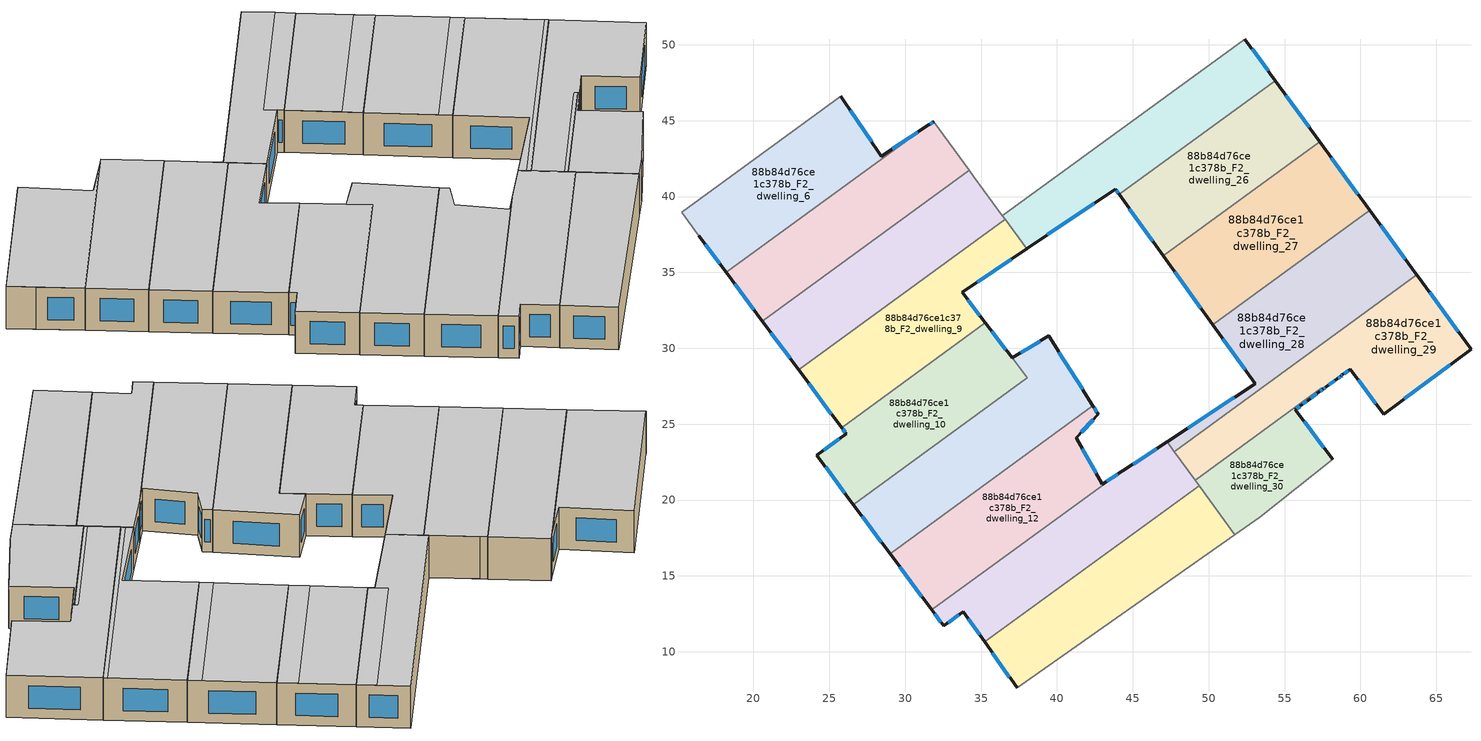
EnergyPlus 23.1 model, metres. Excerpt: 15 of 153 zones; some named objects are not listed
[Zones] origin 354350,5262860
88b84d76ce1c378b_F2_dwelling_10
 floor to 88b84d76ce1c378b_F1_dwelling_10 (EU_floor_Construction): 37.05,29.37 38.05,28.05 26.59,19.71 24.19,22.94 26.12,24.36 25.81,24.77 35.29,31.67 z6
 wall outside (EU_wall_Construction): 25.81,24.77 26.12,24.36 24.19,22.94 26.59,19.71 / 37.04,29.37 35.29,31.67 z6:9
 wall to 88b84d76ce1c378b_F2_dwelling_9 (EU_wall_Construction): 35.29,31.67 25.81,24.77 z6:9
 wall to 88b84d76ce1c378b_F2_dwelling_11 (EU_wall_Construction): 26.59,19.71 38.05,28.05 37.05,29.37 z6:9
 window (EU_Window_Construction): 24.75,22.18 26.03,20.46 / 25.66,24.02 24.64,23.27 / 25.88,24.67 26.04,24.45 / 36.63,29.91 35.7,31.13 z6.7:8.3
 ceiling to 88b84d76ce1c378b_F3_dwelling_10 (EU_floor_Construction): 38.05,28.05 37.05,29.37 35.29,31.67 25.81,24.77 26.12,24.36 24.19,22.94 26.59,19.71 z9
88b84d76ce1c378b_F2_dwelling_11
 floor to 88b84d76ce1c378b_F1_dwelling_11 (EU_floor_Construction): 39.45,30.82 42.37,26.2 29,16.46 26.59,19.71 38.05,28.05 37.05,29.37 z6
 wall outside (EU_wall_Construction): 26.59,19.71 29,16.46 / 42.37,26.2 39.45,30.82 37.05,29.37 z6:9
 wall to 88b84d76ce1c378b_F2_dwelling_12 (EU_wall_Construction): 29,16.46 42.37,26.2 z6:9
 window (EU_Window_Construction): 27.16,18.94 28.44,17.23 / 38.88,30.48 37.61,29.71 / 41.69,27.29 40.13,29.74 z6.7:8.3
 ceiling to 88b84d76ce1c378b_F3_dwelling_11 (EU_floor_Construction): 42.37,26.2 39.45,30.82 37.05,29.37 38.05,28.05 26.59,19.71 29,16.46 z9
88b84d76ce1c378b_F2_dwelling_12
 floor to 88b84d76ce1c378b_F1_dwelling_12 (EU_floor_Construction): 42.72,25.66 41.26,24.09 42.98,21.04 44.33,21.92 31.75,12.76 29,16.46 42.37,26.2 z6
 wall outside (EU_wall_Construction): 44.33,21.92 42.98,21.04 41.26,24.09 42.72,25.66 42.37,26.2 / 29,16.46 31.75,12.76 z6:9
 wall to 88b84d76ce1c378b_F2_dwelling_13 (EU_wall_Construction): 31.75,12.76 44.33,21.92 z6:9
 window (EU_Window_Construction): 41.6,24.46 42.38,25.29 / 42.58,21.75 41.67,23.37 / 44.01,21.71 43.3,21.24 / 29.65,15.59 31.11,13.63 / 42.64,25.78 42.45,26.07 z6.7:8.3
 ceiling to 88b84d76ce1c378b_F3_dwelling_12 (EU_floor_Construction): 42.98,21.04 41.26,24.09 42.72,25.66 42.37,26.2 29,16.46 31.75,12.76 44.33,21.92 z9
88b84d76ce1c378b_F2_dwelling_13
 floor to 88b84d76ce1c378b_F1_dwelling_13 (EU_floor_Construction): 47.25,23.84 49.37,20.94 35.23,10.65 33.82,12.66 32.54,11.71 31.75,12.76 44.33,21.92 z6
 wall outside (EU_wall_Construction): 47.25,23.84 44.33,21.92 / 31.75,12.76 32.54,11.71 33.82,12.66 35.23,10.65 z6:9
 wall to 88b84d76ce1c378b_F2_dwelling_14 (EU_wall_Construction): 35.23,10.65 49.37,20.94 z6:9
 wall to 88b84d76ce1c378b_F2_dwelling_29 (EU_wall_Construction): 49.1,21.31 47.73,23.19 z6:9
 wall to 88b84d76ce1c378b_F2_dwelling_28 (EU_wall_Construction): 47.73,23.19 47.7,23.23 47.25,23.84 z6:9
 wall to 88b84d76ce1c378b_F2_dwelling_30 (EU_wall_Construction): 49.37,20.94 49.1,21.31 z6:9
 window (EU_Window_Construction): 46.56,23.39 45.01,22.37 / 34.15,12.19 34.9,11.12 / 32.84,11.93 33.52,12.43 / 31.94,12.52 32.35,11.96 z6.7:8.3
 ceiling to 88b84d76ce1c378b_F3_dwelling_13 (EU_floor_Construction): 49.37,20.94 47.25,23.84 44.33,21.92 31.75,12.76 32.54,11.71 33.82,12.66 35.23,10.65 z9
88b84d76ce1c378b_F2_dwelling_14
 floor to 88b84d76ce1c378b_F1_dwelling_14 (EU_floor_Construction): 49.37,20.94 51.72,17.71 37.37,7.62 35.23,10.65 z6
 wall outside (EU_wall_Construction): 35.23,10.65 37.37,7.62 z6:9
 wall adiabatic (EU_wall_Construction): 37.37,7.62 51.72,17.71 z6:9
 wall to 88b84d76ce1c378b_F2_dwelling_30 (EU_wall_Construction): 51.72,17.71 49.37,20.94 z6:9
 window (EU_Window_Construction): 35.74,9.94 36.87,8.33 z6.7:8.3
 ceiling to 88b84d76ce1c378b_F3_dwelling_14 (EU_floor_Construction): 51.72,17.71 49.37,20.94 35.23,10.65 37.37,7.62 z9
88b84d76ce1c378b_F2_dwelling_25
 floor to 88b84d76ce1c378b_F1_dwelling_25 (EU_floor_Construction): 52.39,50.38 54.39,47.63 44.1,40.13 43.84,40.5 38,36.55 36.41,38.74 z6
 wall outside (EU_wall_Construction): 54.39,47.63 52.39,50.38 / 38,36.55 43.84,40.5 44.1,40.13 z6:9
 wall to 88b84d76ce1c378b_F2_dwelling_24 (EU_wall_Construction): 52.39,50.38 36.41,38.74 z6:9
 wall to 88b84d76ce1c378b_F2_dwelling_26 (EU_wall_Construction): 44.1,40.13 54.39,47.63 z6:9
 wall to 88b84d76ce1c378b_F2_dwelling_9 (EU_wall_Construction): 36.58,38.49 38,36.55 z6:9
 wall to 88b84d76ce1c378b_F2_dwelling_8 (EU_wall_Construction): 36.41,38.74 36.58,38.49 z6:9
 window (EU_Window_Construction): 53.92,48.27 52.86,49.73 / 43.9,40.41 44.04,40.22 / 39.37,37.48 42.47,39.57 z6.7:8.3
 ceiling to 88b84d76ce1c378b_F3_dwelling_25 (EU_floor_Construction): 54.39,47.63 53.64,48.65 43.36,41.17 44.1,40.14 z9
 ceiling to 88b84d76ce1c378b_F3_dwelling_24 (EU_floor_Construction): 43.84,40.5 43.36,41.17 53.64,48.65 52.39,50.38 36.41,38.74 38,36.55 z9
88b84d76ce1c378b_F2_dwelling_26
 floor to 88b84d76ce1c378b_F1_dwelling_26 (EU_floor_Construction): 54.39,47.63 57.31,43.62 46.99,36.11 44.1,40.13 z6
 wall outside (EU_wall_Construction): 44.1,40.13 46.99,36.11 / 57.31,43.62 54.39,47.63 z6:9
 wall to 88b84d76ce1c378b_F2_dwelling_27 (EU_wall_Construction): 46.99,36.11 57.31,43.62 z6:9
 window (EU_Window_Construction): 44.78,39.19 46.31,37.05 / 56.62,44.56 55.07,46.69 z6.7:8.3
 ceiling to 88b84d76ce1c378b_F3_dwelling_26 (EU_floor_Construction): 57.31,43.62 56.53,44.69 46.22,37.18 46.99,36.11 z9
 ceiling to 88b84d76ce1c378b_F3_dwelling_25 (EU_floor_Construction): 56.53,44.69 54.39,47.63 44.1,40.14 46.22,37.18 z9
88b84d76ce1c378b_F2_dwelling_27
 floor to 88b84d76ce1c378b_F1_dwelling_27 (EU_floor_Construction): 57.31,43.62 60.6,39.1 50.25,31.56 46.99,36.11 z6
 wall outside (EU_wall_Construction): 60.6,39.1 57.31,43.62 / 46.99,36.11 50.25,31.56 z6:9
 wall to 88b84d76ce1c378b_F2_dwelling_28 (EU_wall_Construction): 50.25,31.56 60.6,39.1 z6:9
 window (EU_Window_Construction): 59.83,40.16 58.08,42.56 / 47.76,35.04 49.49,32.63 z6.7:8.3
 ceiling to 88b84d76ce1c378b_F3_dwelling_27 (EU_floor_Construction): 60.6,39.1 60.08,39.82 49.73,32.28 50.25,31.56 z9
 ceiling to 88b84d76ce1c378b_F3_dwelling_26 (EU_floor_Construction): 60.08,39.82 60.05,39.86 57.31,43.62 46.99,36.11 49.71,32.32 49.73,32.28 z9
88b84d76ce1c378b_F2_dwelling_28
 floor to 88b84d76ce1c378b_F1_dwelling_28 (EU_floor_Construction): 60.6,39.1 63.68,34.87 63.71,34.83 47.73,23.19 47.7,23.23 47.25,23.84 53.05,27.66 50.25,31.56 z6
 wall outside (EU_wall_Construction): 50.25,31.56 53.05,27.66 47.25,23.84 / 63.71,34.83 63.68,34.87 60.6,39.1 z6:9
 wall to 88b84d76ce1c378b_F2_dwelling_29 (EU_wall_Construction): 47.73,23.19 63.71,34.83 z6:9
 window (EU_Window_Construction): 51.69,26.76 48.61,24.74 / 50.91,30.64 52.4,28.57 / 62.96,35.86 61.33,38.11 z6.7:8.3
 ceiling to 88b84d76ce1c378b_F3_dwelling_27 (EU_floor_Construction): 53.05,27.66 47.25,23.84 47.55,23.44 63.53,35.08 63.5,35.12 63.47,35.16 60.6,39.1 50.25,31.56 z9
 ceiling to 88b84d76ce1c378b_F3_dwelling_28 (EU_floor_Construction): 63.71,34.83 63.53,35.08 47.55,23.44 47.7,23.23 47.73,23.19 z9
88b84d76ce1c378b_F2_dwelling_29
 floor to 88b84d76ce1c378b_F1_dwelling_29 (EU_floor_Construction): 63.71,34.83 67.28,29.93 61.52,25.67 59.32,28.62 58.81,28.25 58.72,28.18 58.48,28 57.75,27.47 57.73,27.45 57.53,27.3 57.45,27.4 49.1,21.31 47.73,23.19 z6
 wall outside (EU_wall_Construction): 57.53,27.3 57.73,27.45 57.75,27.47 58.48,28 58.72,28.18 58.81,28.25 59.32,28.62 61.52,25.67 67.28,29.93 63.71,34.83 z6:9
 wall to 88b84d76ce1c378b_F2_dwelling_30 (EU_wall_Construction): 49.1,21.31 57.45,27.4 57.53,27.3 z6:9
 window (EU_Window_Construction): 59.84,27.93 61,26.36 / 58.93,28.34 59.2,28.54 / 58.74,28.2 58.79,28.23 / 58.54,28.04 58.66,28.14 / 57.92,27.59 58.31,27.88 / 57.58,27.34 57.69,27.42 / 66.44,31.08 64.55,33.68 / 62.87,26.67 65.93,28.93 z6.7:8.3
 ceiling to 88b84d76ce1c378b_F3_dwelling_29 (EU_floor_Construction): 57.45,27.4 57.33,27.57 57.17,27.46 48.97,21.49 49.1,21.31 z9
 ceiling to 88b84d76ce1c378b_F3_dwelling_28 (EU_floor_Construction): 61.52,25.67 67.28,29.93 63.71,34.83 47.73,23.19 48.97,21.49 57.17,27.46 57.33,27.57 57.45,27.4 57.53,27.3 57.62,27.37 58.78,28.22 58.81,28.25 59.32,28.62 z9
88b84d76ce1c378b_F2_dwelling_30
 floor to 88b84d76ce1c378b_F1_dwelling_30 (EU_floor_Construction): 57.53,27.3 57.29,27.12 56.56,26.59 56.11,26.25 56.08,26.24 55.72,25.97 58.16,22.68 53.35,18.87 51.72,17.71 49.1,21.31 57.45,27.4 z6
 wall outside (EU_wall_Construction): 58.16,22.68 55.72,25.97 56.08,26.24 56.11,26.25 56.56,26.59 57.29,27.12 57.53,27.3 z6:9
 wall adiabatic (EU_wall_Construction): 51.72,17.71 53.35,18.87 58.16,22.68 z6:9
 window (EU_Window_Construction): 55.8,26.03 55.99,26.17 / 57.59,23.45 56.29,25.2 / 57.34,27.17 57.47,27.26 / 56.73,26.72 57.12,27 / 56.21,26.33 56.45,26.51 z6.7:8.3
 ceiling to 88b84d76ce1c378b_F3_dwelling_29 (EU_floor_Construction): 53.35,18.87 58.16,22.68 55.72,25.97 56.05,26.21 56.08,26.23 56.16,26.3 56.56,26.59 57.22,27.07 57.28,27.12 57.36,27.17 57.53,27.3 57.45,27.4 49.1,21.31 51.72,17.71 z9
88b84d76ce1c378b_F2_dwelling_6
 floor to 88b84d76ce1c378b_F1_dwelling_6 (EU_floor_Construction): 31.57,44.72 18.21,35 15.27,38.96 25.77,46.61 28.41,42.67 z6
 wall outside (EU_wall_Construction): 31.57,44.72 28.41,42.67 25.77,46.61 / 16.4,37.43 18.21,35 z6:9
 wall to 88b84d76ce1c378b_F2_dwelling_7 (EU_wall_Construction): 18.21,35 31.57,44.72 z6:9
 wall to 88b84d76ce1c378b_F2_dwelling_5 (EU_wall_Construction): 25.77,46.61 15.27,38.96 / 15.26,38.96 16.4,37.43 z6:9
 window (EU_Window_Construction): 27.79,43.6 26.39,45.69 / 30.82,44.24 29.15,43.15 / 16.82,36.86 17.78,35.57 z6.7:8.3
 ceiling to 88b84d76ce1c378b_F3_dwelling_6 (EU_floor_Construction): 28.41,42.67 25.77,46.61 15.27,38.96 18.21,35 31.57,44.72 z9
88b84d76ce1c378b_F2_dwelling_7
 floor to 88b84d76ce1c378b_F1_dwelling_7 (EU_floor_Construction): 31.89,44.93 34.23,41.72 20.59,31.79 18.21,35 31.57,44.72 z6
 wall outside (EU_wall_Construction): 18.21,35 20.59,31.79 / 31.89,44.93 31.57,44.72 z6:9
 wall to 88b84d76ce1c378b_F2_dwelling_8 (EU_wall_Construction): 20.59,31.79 34.23,41.72 z6:9
 wall to 88b84d76ce1c378b_F2_dwelling_23 (EU_wall_Construction): 34.23,41.73 31.89,44.93 z6:9
 window (EU_Window_Construction): 18.77,34.24 20.03,32.54 / 31.81,44.89 31.64,44.77 z6.7:8.3
 ceiling to 88b84d76ce1c378b_F3_dwelling_7 (EU_floor_Construction): 34.23,41.72 31.89,44.93 31.57,44.72 18.21,35 20.59,31.79 z9
88b84d76ce1c378b_F2_dwelling_8
 floor to 88b84d76ce1c378b_F1_dwelling_8 (EU_floor_Construction): 34.23,41.72 36.58,38.49 22.98,28.58 20.59,31.79 z6
 wall outside (EU_wall_Construction): 20.59,31.79 22.98,28.58 z6:9
 wall to 88b84d76ce1c378b_F2_dwelling_9 (EU_wall_Construction): 22.98,28.58 36.58,38.49 z6:9
 wall to 88b84d76ce1c378b_F2_dwelling_24 (EU_wall_Construction): 36.41,38.74 34.52,41.32 z6:9
 wall to 88b84d76ce1c378b_F2_dwelling_23 (EU_wall_Construction): 34.52,41.32 34.23,41.73 z6:9
 window (EU_Window_Construction): 21.15,31.04 22.42,29.34 z6.7:8.3
 ceiling to 88b84d76ce1c378b_F3_dwelling_8 (EU_floor_Construction): 36.58,38.49 34.23,41.72 20.59,31.79 22.98,28.58 z9
88b84d76ce1c378b_F2_dwelling_9
 floor to 88b84d76ce1c378b_F1_dwelling_9 (EU_floor_Construction): 36.58,38.49 38,36.55 33.76,33.69 35.29,31.67 25.81,24.77 22.98,28.58 z6
 wall outside (EU_wall_Construction): 35.29,31.67 33.76,33.69 38,36.55 / 22.98,28.58 25.81,24.77 z6:9
 window (EU_Window_Construction): 34.75,34.36 37,35.88 / 34.93,32.15 34.11,33.21 / 23.64,27.69 25.14,25.67 z6.7:8.3
 ceiling to 88b84d76ce1c378b_F3_dwelling_9 (EU_floor_Construction): 35.29,31.67 33.76,33.69 38,36.55 36.58,38.49 22.98,28.58 25.81,24.77 z9
[Building]
EU S2 Campaign: North Axis=0; Terrain=City; Solar Distribution=FullExterior
[Site:Location]
Budapest.Ferenc.Liszt.Intl.AP: Latitude=47.437; Longitude=19.256; Time Zone=1; Elevation=185
[SizingPeriod:WeatherFileDays]
AnnualSizingPeriod: Begin Month=1; Begin Day of Month=1; End Month=12; End Day of Month=31; Day of Week for Start Day=Monday; Use Weather File Daylight Saving Period=No; Use Weather File Rain and Snow Indicators=No
[MATERIAL]
EU_InternalMass_Material: Roughness=MediumRough; Thickness=0.1; Conductivity=1; Density=1800; Specific Heat=900; Thermal Absorptance=0.9; Solar Absorptance=0.7; Visible Absorptance=0.7
[MATERIAL:NOMASS] Roughness=MediumRough; Thermal Absorptance=0.9; Solar Absorptance=0.7; Visible Absorptance=0.7
Name | Thermal Resistance
EU_wall_NoMass | 0.832559
EU_floor_NoMass | 0.872794
[WINDOWMATERIAL:SIMPLEGLAZINGSYSTEM]
EU_Window_SimpleGlazing: UFactor=2.79869; Solar Heat Gain Coefficient=0.75; Visible Transmittance=0.75
[CONSTRUCTION]
EU_wall_Construction: EU_wall_NoMass
EU_floor_Construction: EU_floor_NoMass
EU_Window_Construction: EU_Window_SimpleGlazing
EU_InternalMass_Construction: EU_InternalMass_Material
[ZONE] Type=1; Multiplier=1; Ceiling Height=autocalculate; Floor Area=autocalculate; Part of Total Floor Area=Yes
Name | Volume
88b84d76ce1c378b_F2_dwelling_10 | 189.614
88b84d76ce1c378b_F2_dwelling_11 | 214.861
88b84d76ce1c378b_F2_dwelling_12 | 202.218
88b84d76ce1c378b_F2_dwelling_13 | 202.265
88b84d76ce1c378b_F2_dwelling_14 | 202.21
88b84d76ce1c378b_F2_dwelling_25 | 189.584
88b84d76ce1c378b_F2_dwelling_26 | 189.609
88b84d76ce1c378b_F2_dwelling_27 | 214.566
88b84d76ce1c378b_F2_dwelling_28 | 216.524
88b84d76ce1c378b_F2_dwelling_29 | 219.799
88b84d76ce1c378b_F2_dwelling_30 | 107.532
88b84d76ce1c378b_F2_dwelling_6 | 191.953
88b84d76ce1c378b_F2_dwelling_7 | 202.268
88b84d76ce1c378b_F2_dwelling_8 | 202.195
88b84d76ce1c378b_F2_dwelling_9 | 202.285
[INTERNALMASS] Construction=EU_InternalMass_Construction
Name | Zone or ZoneList | Surface Area
88b84d76ce1c378b_F2_dwelling_6_EU_InternalMass | 88b84d76ce1c378b_F2_dwelling_6 | 63.996
88b84d76ce1c378b_F2_dwelling_7_EU_InternalMass | 88b84d76ce1c378b_F2_dwelling_7 | 67.4227
88b84d76ce1c378b_F2_dwelling_8_EU_InternalMass | 88b84d76ce1c378b_F2_dwelling_8 | 67.3982
88b84d76ce1c378b_F2_dwelling_9_EU_InternalMass | 88b84d76ce1c378b_F2_dwelling_9 | 67.4285
88b84d76ce1c378b_F2_dwelling_10_EU_InternalMass | 88b84d76ce1c378b_F2_dwelling_10 | 63.2088
88b84d76ce1c378b_F2_dwelling_11_EU_InternalMass | 88b84d76ce1c378b_F2_dwelling_11 | 71.621
88b84d76ce1c378b_F2_dwelling_12_EU_InternalMass | 88b84d76ce1c378b_F2_dwelling_12 | 67.4059
88b84d76ce1c378b_F2_dwelling_13_EU_InternalMass | 88b84d76ce1c378b_F2_dwelling_13 | 67.422
88b84d76ce1c378b_F2_dwelling_14_EU_InternalMass | 88b84d76ce1c378b_F2_dwelling_14 | 67.4032
88b84d76ce1c378b_F2_dwelling_25_EU_InternalMass | 88b84d76ce1c378b_F2_dwelling_25 | 63.1949
88b84d76ce1c378b_F2_dwelling_26_EU_InternalMass | 88b84d76ce1c378b_F2_dwelling_26 | 63.2032
88b84d76ce1c378b_F2_dwelling_27_EU_InternalMass | 88b84d76ce1c378b_F2_dwelling_27 | 71.5299
88b84d76ce1c378b_F2_dwelling_28_EU_InternalMass | 88b84d76ce1c378b_F2_dwelling_28 | 72.1726
88b84d76ce1c378b_F2_dwelling_29_EU_InternalMass | 88b84d76ce1c378b_F2_dwelling_29 | 73.2604
88b84d76ce1c378b_F2_dwelling_30_EU_InternalMass | 88b84d76ce1c378b_F2_dwelling_30 | 35.8457
[OTHEREQUIPMENT] Fuel Type=Electricity; Design Level Calculation Method=Watts/Area; Power per Zone Floor Area=1; Fraction Latent=0; Fraction Radiant=0; Fraction Lost=0; Carbon Dioxide Generation Rate=0; EndUse Subcategory=EU_Step8_InternalGains
Name | Zone or ZoneList or Space or SpaceList | Schedule
EU_Step8_InternalGain_88b84d76ce1c378b_F2_dwelling_6_f000 | 88b84d76ce1c378b_F2_dwelling_6 | EU_Step8_GainSchedule_88b84d76ce1c378b_F2_dwelling_6_f000
EU_Step8_InternalGain_88b84d76ce1c378b_F2_dwelling_7_f000 | 88b84d76ce1c378b_F2_dwelling_7 | EU_Step8_GainSchedule_88b84d76ce1c378b_F2_dwelling_7_f000
EU_Step8_InternalGain_88b84d76ce1c378b_F2_dwelling_8_f000 | 88b84d76ce1c378b_F2_dwelling_8 | EU_Step8_GainSchedule_88b84d76ce1c378b_F2_dwelling_8_f000
EU_Step8_InternalGain_88b84d76ce1c378b_F2_dwelling_9_f000 | 88b84d76ce1c378b_F2_dwelling_9 | EU_Step8_GainSchedule_88b84d76ce1c378b_F2_dwelling_9_f000
EU_Step8_InternalGain_88b84d76ce1c378b_F2_dwelling_10_f000 | 88b84d76ce1c378b_F2_dwelling_10 | EU_Step8_GainSchedule_88b84d76ce1c378b_F2_dwelling_10_f000
EU_Step8_InternalGain_88b84d76ce1c378b_F2_dwelling_11_f000 | 88b84d76ce1c378b_F2_dwelling_11 | EU_Step8_GainSchedule_88b84d76ce1c378b_F2_dwelling_11_f000
EU_Step8_InternalGain_88b84d76ce1c378b_F2_dwelling_12_f000 | 88b84d76ce1c378b_F2_dwelling_12 | EU_Step8_GainSchedule_88b84d76ce1c378b_F2_dwelling_12_f000
EU_Step8_InternalGain_88b84d76ce1c378b_F2_dwelling_13_f000 | 88b84d76ce1c378b_F2_dwelling_13 | EU_Step8_GainSchedule_88b84d76ce1c378b_F2_dwelling_13_f000
EU_Step8_InternalGain_88b84d76ce1c378b_F2_dwelling_14_f000 | 88b84d76ce1c378b_F2_dwelling_14 | EU_Step8_GainSchedule_88b84d76ce1c378b_F2_dwelling_14_f000
EU_Step8_InternalGain_88b84d76ce1c378b_F2_dwelling_25_f000 | 88b84d76ce1c378b_F2_dwelling_25 | EU_Step8_GainSchedule_88b84d76ce1c378b_F2_dwelling_25_f000
EU_Step8_InternalGain_88b84d76ce1c378b_F2_dwelling_26_f000 | 88b84d76ce1c378b_F2_dwelling_26 | EU_Step8_GainSchedule_88b84d76ce1c378b_F2_dwelling_26_f000
EU_Step8_InternalGain_88b84d76ce1c378b_F2_dwelling_27_f000 | 88b84d76ce1c378b_F2_dwelling_27 | EU_Step8_GainSchedule_88b84d76ce1c378b_F2_dwelling_27_f000
EU_Step8_InternalGain_88b84d76ce1c378b_F2_dwelling_28_f000 | 88b84d76ce1c378b_F2_dwelling_28 | EU_Step8_GainSchedule_88b84d76ce1c378b_F2_dwelling_28_f000
EU_Step8_InternalGain_88b84d76ce1c378b_F2_dwelling_29_f000 | 88b84d76ce1c378b_F2_dwelling_29 | EU_Step8_GainSchedule_88b84d76ce1c378b_F2_dwelling_29_f000
EU_Step8_InternalGain_88b84d76ce1c378b_F2_dwelling_30_f000 | 88b84d76ce1c378b_F2_dwelling_30 | EU_Step8_GainSchedule_88b84d76ce1c378b_F2_dwelling_30_f000
[ZONEVENTILATION:DESIGNFLOWRATE] Schedule=EU_AlwaysOn; Design Flow Rate Calculation Method=AirChanges/Hour; Air Changes per Hour=0.475469; Ventilation Type=Natural; Fan Pressure Rise=0; Fan Total Efficiency=1; Constant Term Coefficient=1; Temperature Term Coefficient=0; Velocity Term Coefficient=0; Velocity Squared Term Coefficient=0; Minimum Indoor Temperature=-100; Maximum Indoor Temperature=100; Delta Temperature=-100; Minimum Outdoor Temperature=-100; Maximum Outdoor Temperature=100; Maximum Wind Speed=40
Name | Zone or ZoneList or Space or SpaceList
EU_ConstantAir_88b84d76ce1c378b_F2_dwelling_6 | 88b84d76ce1c378b_F2_dwelling_6
EU_ConstantAir_88b84d76ce1c378b_F2_dwelling_7 | 88b84d76ce1c378b_F2_dwelling_7
EU_ConstantAir_88b84d76ce1c378b_F2_dwelling_8 | 88b84d76ce1c378b_F2_dwelling_8
EU_ConstantAir_88b84d76ce1c378b_F2_dwelling_9 | 88b84d76ce1c378b_F2_dwelling_9
EU_ConstantAir_88b84d76ce1c378b_F2_dwelling_10 | 88b84d76ce1c378b_F2_dwelling_10
EU_ConstantAir_88b84d76ce1c378b_F2_dwelling_11 | 88b84d76ce1c378b_F2_dwelling_11
EU_ConstantAir_88b84d76ce1c378b_F2_dwelling_12 | 88b84d76ce1c378b_F2_dwelling_12
EU_ConstantAir_88b84d76ce1c378b_F2_dwelling_13 | 88b84d76ce1c378b_F2_dwelling_13
EU_ConstantAir_88b84d76ce1c378b_F2_dwelling_14 | 88b84d76ce1c378b_F2_dwelling_14
EU_ConstantAir_88b84d76ce1c378b_F2_dwelling_25 | 88b84d76ce1c378b_F2_dwelling_25
EU_ConstantAir_88b84d76ce1c378b_F2_dwelling_26 | 88b84d76ce1c378b_F2_dwelling_26
EU_ConstantAir_88b84d76ce1c378b_F2_dwelling_27 | 88b84d76ce1c378b_F2_dwelling_27
EU_ConstantAir_88b84d76ce1c378b_F2_dwelling_28 | 88b84d76ce1c378b_F2_dwelling_28
EU_ConstantAir_88b84d76ce1c378b_F2_dwelling_29 | 88b84d76ce1c378b_F2_dwelling_29
EU_ConstantAir_88b84d76ce1c378b_F2_dwelling_30 | 88b84d76ce1c378b_F2_dwelling_30
[HVACTEMPLATE:ZONE:IDEALLOADSAIRSYSTEM] System Availability Schedule=EU_AlwaysOn; Maximum Heating Supply Air Temperature=50; Minimum Cooling Supply Air Temperature=13; Maximum Heating Supply Air Humidity Ratio=0.0156; Minimum Cooling Supply Air Humidity Ratio=0.0077; Heating Limit=NoLimit; Cooling Limit=NoLimit; Heating Availability Schedule=EU_AlwaysOn; Cooling Availability Schedule=EU_CoolingOff; Dehumidification Control Type=ConstantSensibleHeatRatio; Cooling Sensible Heat Ratio=0.7; Dehumidification Setpoint=60; Humidification Control Type=None; Humidification Setpoint=30; Outdoor Air Method=None; Outdoor Air Flow Rate per Person=0.00944; Outdoor Air Flow Rate per Zone Floor Area=0; Outdoor Air Flow Rate per Zone=0; Demand Controlled Ventilation Type=None; Outdoor Air Economizer Type=NoEconomizer; Heat Recovery Type=None; Sensible Heat Recovery Effectiveness=0.7; Latent Heat Recovery Effectiveness=0.65
Name | Template Thermostat
88b84d76ce1c378b_F2_dwelling_6 | EU_HeatOnly_88b84d76ce1c378b_F2_dwelling_6
88b84d76ce1c378b_F2_dwelling_7 | EU_HeatOnly_88b84d76ce1c378b_F2_dwelling_7
88b84d76ce1c378b_F2_dwelling_8 | EU_HeatOnly_88b84d76ce1c378b_F2_dwelling_8
88b84d76ce1c378b_F2_dwelling_9 | EU_HeatOnly_88b84d76ce1c378b_F2_dwelling_9
88b84d76ce1c378b_F2_dwelling_10 | EU_HeatOnly_88b84d76ce1c378b_F2_dwelling_10
88b84d76ce1c378b_F2_dwelling_11 | EU_HeatOnly_88b84d76ce1c378b_F2_dwelling_11
88b84d76ce1c378b_F2_dwelling_12 | EU_HeatOnly_88b84d76ce1c378b_F2_dwelling_12
88b84d76ce1c378b_F2_dwelling_13 | EU_HeatOnly_88b84d76ce1c378b_F2_dwelling_13
88b84d76ce1c378b_F2_dwelling_14 | EU_HeatOnly_88b84d76ce1c378b_F2_dwelling_14
88b84d76ce1c378b_F2_dwelling_25 | EU_HeatOnly_88b84d76ce1c378b_F2_dwelling_25
88b84d76ce1c378b_F2_dwelling_26 | EU_HeatOnly_88b84d76ce1c378b_F2_dwelling_26
88b84d76ce1c378b_F2_dwelling_27 | EU_HeatOnly_88b84d76ce1c378b_F2_dwelling_27
88b84d76ce1c378b_F2_dwelling_28 | EU_HeatOnly_88b84d76ce1c378b_F2_dwelling_28
88b84d76ce1c378b_F2_dwelling_29 | EU_HeatOnly_88b84d76ce1c378b_F2_dwelling_29
88b84d76ce1c378b_F2_dwelling_30 | EU_HeatOnly_88b84d76ce1c378b_F2_dwelling_30
[SIZING:ZONE] Zone Cooling Design Supply Air Temperature Input Method=SupplyAirTemperature; Zone Cooling Design Supply Air Temperature=13; Zone Heating Design Supply Air Temperature Input Method=SupplyAirTemperature; Zone Heating Design Supply Air Temperature=50; Zone Cooling Design Supply Air Humidity Ratio=0.008; Zone Heating Design Supply Air Humidity Ratio=0.008; Cooling Design Air Flow Method=DesignDay; Cooling Design Air Flow Rate=0; Cooling Minimum Air Flow per Zone Floor Area=0.000762; Cooling Minimum Air Flow=0; Cooling Minimum Air Flow Fraction=0.2; Heating Design Air Flow Method=DesignDay; Heating Design Air Flow Rate=0; Heating Maximum Air Flow per Zone Floor Area=0.002032; Heating Maximum Air Flow=0.141576; Heating Maximum Air Flow Fraction=0.3; Account for Dedicated Outdoor Air System=No; Dedicated Outdoor Air System Control Strategy=NeutralSupplyAir; Dedicated Outdoor Air Low Setpoint Temperature for Design=autosize; Dedicated Outdoor Air High Setpoint Temperature for Design=autosize; Zone Load Sizing Method=Sensible Load Only No Latent Load; Zone Latent Cooling Design Supply Air Humidity Ratio Input Method=HumidityRatioDifference; Zone Cooling Design Supply Air Humidity Ratio Difference=0.005; Zone Latent Heating Design Supply Air Humidity Ratio Input Method=HumidityRatioDifference; Zone Humidification Design Supply Air Humidity Ratio Difference=0.005
88b84d76ce1c378b_F2_dwelling_6; 88b84d76ce1c378b_F2_dwelling_7; 88b84d76ce1c378b_F2_dwelling_8; 88b84d76ce1c378b_F2_dwelling_9; 88b84d76ce1c378b_F2_dwelling_10; 88b84d76ce1c378b_F2_dwelling_11; 88b84d76ce1c378b_F2_dwelling_12; 88b84d76ce1c378b_F2_dwelling_13; 88b84d76ce1c378b_F2_dwelling_14; 88b84d76ce1c378b_F2_dwelling_25; 88b84d76ce1c378b_F2_dwelling_26; 88b84d76ce1c378b_F2_dwelling_27; 88b84d76ce1c378b_F2_dwelling_28; 88b84d76ce1c378b_F2_dwelling_29; 88b84d76ce1c378b_F2_dwelling_30
[SCHEDULE:CONSTANT]
Name | Hourly Value
EU_AlwaysOn | 1
EU_CoolingOff | 0
[SCHEDULE:FILE] Column Number=1; Rows to Skip at Top=0; Number of Hours of Data=8760; Column Separator=Comma; Interpolate to Timestep=No; Minutes per Item=60; Adjust Schedule for Daylight Savings=Yes
Name | File
EU_Step8_GainSchedule_88b84d76ce1c378b_F2_dwelling_6_f000 | ../../schedules/88b84d76ce1c378b/88b84d76ce1c378b_F2_dwelling_6_f000_gain.csv
EU_Step8_GainSchedule_88b84d76ce1c378b_F2_dwelling_7_f000 | ../../schedules/88b84d76ce1c378b/88b84d76ce1c378b_F2_dwelling_7_f000_gain.csv
EU_Step8_GainSchedule_88b84d76ce1c378b_F2_dwelling_8_f000 | ../../schedules/88b84d76ce1c378b/88b84d76ce1c378b_F2_dwelling_8_f000_gain.csv
EU_Step8_GainSchedule_88b84d76ce1c378b_F2_dwelling_9_f000 | ../../schedules/88b84d76ce1c378b/88b84d76ce1c378b_F2_dwelling_9_f000_gain.csv
EU_Step8_GainSchedule_88b84d76ce1c378b_F2_dwelling_10_f000 | ../../schedules/88b84d76ce1c378b/88b84d76ce1c378b_F2_dwelling_10_f000_gain.csv
EU_Step8_GainSchedule_88b84d76ce1c378b_F2_dwelling_11_f000 | ../../schedules/88b84d76ce1c378b/88b84d76ce1c378b_F2_dwelling_11_f000_gain.csv
EU_Step8_GainSchedule_88b84d76ce1c378b_F2_dwelling_12_f000 | ../../schedules/88b84d76ce1c378b/88b84d76ce1c378b_F2_dwelling_12_f000_gain.csv
EU_Step8_GainSchedule_88b84d76ce1c378b_F2_dwelling_13_f000 | ../../schedules/88b84d76ce1c378b/88b84d76ce1c378b_F2_dwelling_13_f000_gain.csv
EU_Step8_GainSchedule_88b84d76ce1c378b_F2_dwelling_14_f000 | ../../schedules/88b84d76ce1c378b/88b84d76ce1c378b_F2_dwelling_14_f000_gain.csv
EU_Step8_GainSchedule_88b84d76ce1c378b_F2_dwelling_25_f000 | ../../schedules/88b84d76ce1c378b/88b84d76ce1c378b_F2_dwelling_25_f000_gain.csv
EU_Step8_GainSchedule_88b84d76ce1c378b_F2_dwelling_26_f000 | ../../schedules/88b84d76ce1c378b/88b84d76ce1c378b_F2_dwelling_26_f000_gain.csv
EU_Step8_GainSchedule_88b84d76ce1c378b_F2_dwelling_27_f000 | ../../schedules/88b84d76ce1c378b/88b84d76ce1c378b_F2_dwelling_27_f000_gain.csv
EU_Step8_GainSchedule_88b84d76ce1c378b_F2_dwelling_28_f000 | ../../schedules/88b84d76ce1c378b/88b84d76ce1c378b_F2_dwelling_28_f000_gain.csv
EU_Step8_GainSchedule_88b84d76ce1c378b_F2_dwelling_29_f000 | ../../schedules/88b84d76ce1c378b/88b84d76ce1c378b_F2_dwelling_29_f000_gain.csv
EU_Step8_GainSchedule_88b84d76ce1c378b_F2_dwelling_30_f000 | ../../schedules/88b84d76ce1c378b/88b84d76ce1c378b_F2_dwelling_30_f000_gain.csv
